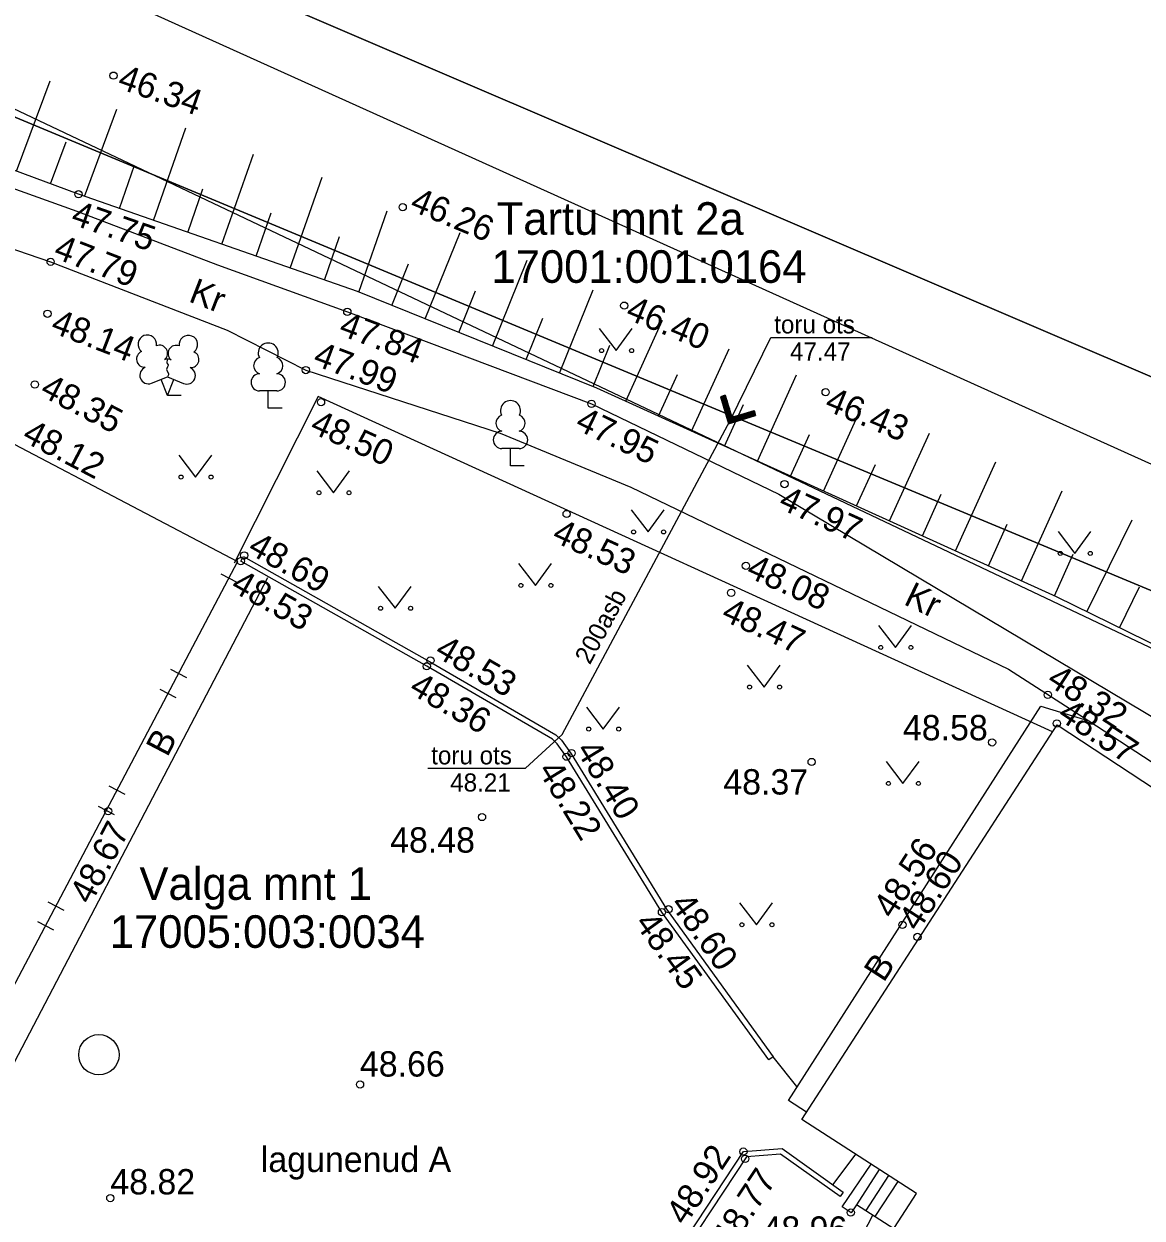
# Model space of a CAD drawing. Extents: x 641088 to 642190, y 6455595 to 6456272.
# Drawn here: x 641356.6 to 641387.48, y 6455955.08 to 6455988.07 of the extents above; entities that cross this region are included whole.
import ezdxf

# ---------------------------------------------------------------- set-up
doc = ezdxf.new("R2010")
doc.units = 0
for name, color, linetype in [('AED', 7, 'Continuous'), ('DTRASS', 7, 'Continuous'), ('HALJASTUS', 7, 'Continuous'), ('HOONE', 7, 'Continuous'), ('HOONEDET', 7, 'Continuous'), ('KORGUS-EH2000', 7, 'Continuous'), ('MOOTPIIR', 7, 'Continuous'), ('MPOHULIIN', 7, 'Continuous'), ('PIIR', 7, 'Continuous'), ('PUU', 7, 'Continuous'), ('RAJATIS', 7, 'Continuous'), ('RELJEEF', 7, 'Continuous'), ('TEE', 7, 'Continuous'), ('TRUUP', 7, 'Continuous')]:
    doc.layers.add(name, color=color, linetype=linetype)

msp = doc.modelspace()

# ---------------------------------------------------------------- linework, layer by layer
at = {"layer": 'AED'}
msp.add_lwpolyline([(641385.009, 6455968.509), (641364.726, 6455977.774), (641362.41, 6455973.174)], dxfattribs=at)
at = {"layer": 'DTRASS'}
for points in [[(641376.11, 6455977.112), (641377.228, 6455979.402), (641380.032, 6455979.402)], [(641367.755, 6455967.509), (641370.454, 6455967.509), (641371.472, 6455968.437)]]:
    msp.add_lwpolyline(points, dxfattribs=at)
at = {"layer": 'HALJASTUS'}
for p, q in [((641372.493, 6455979.649), (641372.957, 6455979.042)), ((641372.957, 6455979.042), (641373.402, 6455979.649)), ((641360.88, 6455976.155), (641361.344, 6455975.549)), ((641361.344, 6455975.549), (641361.789, 6455976.155)), ((641364.69, 6455975.72), (641365.153, 6455975.114)), ((641365.153, 6455975.114), (641365.599, 6455975.72)), ((641373.377, 6455974.64), (641373.84, 6455974.033)), ((641373.84, 6455974.033), (641374.286, 6455974.64)), ((641385.161, 6455974.046), (641385.624, 6455973.44)), ((641385.624, 6455973.44), (641386.07, 6455974.046)), ((641370.266, 6455973.163), (641370.729, 6455972.556)), ((641370.729, 6455972.556), (641371.175, 6455973.163)), ((641366.39, 6455972.53), (641366.854, 6455971.924)), ((641366.854, 6455971.924), (641367.299, 6455972.53)), ((641380.205, 6455971.45), (641380.668, 6455970.843)), ((641380.668, 6455970.843), (641381.114, 6455971.45)), ((641376.58, 6455970.356), (641377.043, 6455969.749)), ((641377.043, 6455969.749), (641377.489, 6455970.356)), ((641372.138, 6455969.196), (641372.601, 6455968.589)), ((641372.601, 6455968.589), (641373.047, 6455969.196)), ((641380.416, 6455967.693), (641380.879, 6455967.086)), ((641380.879, 6455967.086), (641381.325, 6455967.693)), ((641376.369, 6455963.791), (641376.832, 6455963.184)), ((641376.832, 6455963.184), (641377.278, 6455963.791))]:
    msp.add_line(p, q, dxfattribs=at)
for centre in [(641372.556, 6455979.042), (641373.385, 6455979.042), (641360.943, 6455975.549), (641361.772, 6455975.549), (641364.752, 6455975.114), (641365.581, 6455975.114), (641373.439, 6455974.033), (641374.268, 6455974.033), (641385.223, 6455973.44), (641386.052, 6455973.44), (641370.328, 6455972.556), (641371.157, 6455972.556), (641366.453, 6455971.924), (641367.282, 6455971.924), (641380.267, 6455970.843), (641381.096, 6455970.843), (641376.642, 6455969.749), (641377.471, 6455969.749), (641372.2, 6455968.589), (641373.029, 6455968.589), (641380.478, 6455967.086), (641381.307, 6455967.086), (641376.431, 6455963.184), (641377.26, 6455963.184)]:
    msp.add_circle(centre, 0.055, dxfattribs=at)
at = {"layer": 'HOONE'}
for points in [[(641347.516, 6455959.743), (641356.337, 6455976.454), (641362.505, 6455973.219), (641353.697, 6455956.528)], [(641373.009, 6455945.39), (641375.299, 6455948.818), (641376.326, 6455948.149), (641381.251, 6455955.761), (641378.086, 6455957.808), (641385.135, 6455968.703), (641396.961, 6455960.927), (641390.27, 6455950.545), (641391.231, 6455949.926), (641389.142, 6455946.689), (641389.113, 6455946.666), (641388.827, 6455946.835), (641383.36, 6455938.542)]]:
    msp.add_lwpolyline(points, close=True, dxfattribs=at)
msp.add_lwpolyline([(641380.622, 6455954.789), (641379.595, 6455955.453), (641379.448, 6455955.227), (641379.204, 6455955.393), (641380.001, 6455956.57)], dxfattribs=at)
at = {"layer": 'HOONEDET'}
for p, q in [((641362.043, 6455972.879), (641362.485, 6455972.646)), ((641360.653, 6455970.246), (641361.096, 6455970.012)), ((641360.36, 6455969.69), (641360.802, 6455969.457)), ((641358.951, 6455967.02), (641359.394, 6455966.787)), ((641358.658, 6455966.464), (641359.1, 6455966.23)), ((641357.262, 6455963.82), (641357.705, 6455963.586)), ((641356.976, 6455963.277), (641357.418, 6455963.044)), ((641380.223, 6455956.426), (641379.595, 6455955.453)), ((641380.479, 6455956.26), (641379.85, 6455955.288)), ((641380.735, 6455956.095), (641380.106, 6455955.123))]:
    msp.add_line(p, q, dxfattribs=at)
for points in [[(641378.216, 6455958.008), (641377.715, 6455958.332), (641384.69, 6455969.221), (641386.008, 6455968.816), (641397.819, 6455961.113), (641391.096, 6455950.754), (641392.168, 6455950.052), (641391.614, 6455949.24), (641392.935, 6455948.233), (641392.463, 6455947.587)], [(641379.666, 6455954.439), (641380.048, 6455955.16)]]:
    msp.add_lwpolyline(points, dxfattribs=at)
at = {"layer": 'KORGUS-EH2000'}
for centre in [(641359.077, 6455986.636), (641358.111, 6455983.36), (641367.064, 6455983.002), (641357.342, 6455981.496), (641373.182, 6455980.283), (641357.254, 6455980.06), (641365.535, 6455980.114), (641364.388, 6455978.504), (641356.907, 6455978.107), (641364.808, 6455977.617), (641372.276, 6455977.573), (641378.743, 6455977.895), (641377.608, 6455975.356), (641371.591, 6455974.53), (641362.685, 6455973.387), (641362.592, 6455973.227), (641376.542, 6455973.098), (641376.134, 6455972.353), (641367.728, 6455970.322), (641367.829, 6455970.485), (641384.878, 6455969.533), (641385.126, 6455968.745), (641383.34, 6455968.221), (641371.59, 6455967.826), (641371.726, 6455967.923), (641378.357, 6455967.68), (641358.932, 6455966.319), (641369.254, 6455966.159), (641374.224, 6455963.533), (641374.405, 6455963.612), (641380.864, 6455963.182), (641381.28, 6455962.848), (641365.886, 6455958.771), (641376.472, 6455956.919), (641376.522, 6455956.718), (641358.99, 6455955.636), (641379.437, 6455955.235)]:
    msp.add_circle(centre, 0.1, dxfattribs=at)
at = {"layer": 'MOOTPIIR'}
msp.add_lwpolyline([(641334.077, 6456000.129), (641414.999, 6455963.603), (641408.672, 6455942.222), (641392.076, 6455920.116), (641358.7, 6455944.107), (641347.1, 6455943.435), (641340.996, 6455947.292), (641333.382, 6455935.01), (641304.154, 6455950.869), (641323.531, 6455980.106)], close=True, dxfattribs=at)
at = {"layer": 'MPOHULIIN'}
msp.add_lwpolyline([(641398.201, 6455965.861), (641351.487, 6455988.008)], dxfattribs=at)
at = {"layer": 'PIIR'}
for points in [[(641407.75, 6455969.75), (641417.86, 6456001.29), (641345.72, 6456017.16), (641342.2, 6455997.83)], [(641407.75, 6455969.75), (641342.2, 6455997.83), (641340.84, 6455991.96), (641401.95, 6455966.49)], [(641381.16, 6455934.21), (641401.95, 6455966.49), (641340.84, 6455991.96), (641313.65, 6455950.2), (641334.34, 6455937.85), (641340.67, 6455948.11), (641347.08, 6455944.33), (641362.69, 6455946.26)]]:
    msp.add_lwpolyline(points, close=True, dxfattribs=at)
at = {"layer": 'PUU'}
for p, q in [((641360.128, 6455978.138), (641360.573, 6455978.313)), ((641360.568, 6455977.803), (641360.393, 6455978.243)), ((641360.568, 6455977.803), (641360.748, 6455978.243)), ((641360.573, 6455978.313), (641361.013, 6455978.133)), ((641360.948, 6455977.803), (641360.568, 6455977.803)), ((641363.591, 6455977.929), (641363.111, 6455977.929)), ((641363.351, 6455977.454), (641363.351, 6455977.929)), ((641363.731, 6455977.454), (641363.351, 6455977.454)), ((641370.281, 6455976.338), (641369.801, 6455976.338)), ((641370.041, 6455975.863), (641370.041, 6455976.338)), ((641370.421, 6455975.863), (641370.041, 6455975.863))]:
    msp.add_line(p, q, dxfattribs=at)
msp.add_lwpolyline([(641360.573, 6455978.808), (641360.553, 6455978.733), (641360.553, 6455978.713), (641360.563, 6455978.683), (641360.583, 6455978.648), (641360.588, 6455978.628), (641360.573, 6455978.593), (641360.548, 6455978.543), (641360.543, 6455978.518), (641360.548, 6455978.503), (641360.558, 6455978.473), (641360.593, 6455978.413), (641360.598, 6455978.393), (641360.593, 6455978.373), (641360.578, 6455978.338), (641360.573, 6455978.313)], dxfattribs=at)
for centre, radius, start, end in [((641360.011, 6455979.217), 0.256, 111.5027, 232.5173), ((641360.011, 6455979.217), 0.256, 350.4856, 111.5002), ((641361.147, 6455979.208), 0.256, 67.6168, 188.6314), ((641361.147, 6455979.208), 0.256, 306.5997, 67.6143), ((641359.937, 6455978.806), 0.224, 111.4304, 274.4987), ((641360.346, 6455978.967), 0.224, 308.5041, 111.5725), ((641360.809, 6455978.962), 0.225, 67.7016, 230.5126), ((641361.214, 6455978.796), 0.224, 264.6183, 67.6866), ((641363.351, 6455978.974), 0.277, 332.5799, 207.4201), ((641360.572, 6455978.57), 0.237, 66.7655, 111.5015), ((641363.181, 6455978.627), 0.233, 109.0217, 253.1415), ((641363.521, 6455978.627), 0.233, 286.8508, 70.9859), ((641360.042, 6455978.361), 0.237, 111.5014, 291.5004), ((641361.103, 6455978.353), 0.237, 247.6166, 67.6155), ((641363.114, 6455978.166), 0.238, 90.0016, 269.3953), ((641363.588, 6455978.166), 0.238, 270.6047, 89.9984), ((641370.041, 6455977.383), 0.277, 332.5799, 207.4201), ((641369.871, 6455977.036), 0.233, 109.0217, 253.1415), ((641370.211, 6455977.036), 0.233, 286.8508, 70.9859), ((641369.804, 6455976.575), 0.238, 90.0016, 269.3953), ((641370.278, 6455976.575), 0.238, 270.6047, 89.9984)]:
    msp.add_arc(centre, radius, start, end, dxfattribs=at)
at = {"layer": 'RAJATIS'}
msp.add_circle((641358.675, 6455959.594), 0.557, dxfattribs=at)
at = {"layer": 'RELJEEF'}
for p, q in [((641356.401, 6455983.995), (641357.33, 6455986.496)), ((641358.277, 6455983.302), (641359.171, 6455985.708)), ((641360.183, 6455982.637), (641361.076, 6455985.195)), ((641357.339, 6455983.647), (641357.77, 6455984.809)), ((641362.071, 6455981.977), (641362.941, 6455984.47)), ((641359.239, 6455982.966), (641359.658, 6455984.167)), ((641363.959, 6455981.318), (641364.838, 6455983.834)), ((641361.127, 6455982.307), (641361.546, 6455983.508)), ((641363.015, 6455981.648), (641363.435, 6455982.849)), ((641365.848, 6455980.659), (641366.631, 6455982.904)), ((641367.688, 6455979.915), (641368.65, 6455982.303)), ((641364.903, 6455980.989), (641365.323, 6455982.19)), ((641366.76, 6455980.289), (641367.223, 6455981.436)), ((641369.543, 6455979.168), (641370.498, 6455981.538)), ((641368.615, 6455979.541), (641369.078, 6455980.688)), ((641371.398, 6455978.42), (641372.325, 6455980.719)), ((641370.47, 6455978.794), (641370.933, 6455979.94)), ((641373.222, 6455977.644), (641374.24, 6455979.887)), ((641372.325, 6455978.046), (641372.788, 6455979.193)), ((641375.043, 6455976.817), (641376.076, 6455979.094)), ((641374.132, 6455977.231), (641374.654, 6455978.38)), ((641376.864, 6455975.99), (641377.943, 6455978.368)), ((641375.953, 6455976.404), (641376.475, 6455977.553)), ((641378.685, 6455975.164), (641379.726, 6455977.456)), ((641377.774, 6455975.577), (641378.296, 6455976.726)), ((641380.506, 6455974.337), (641381.608, 6455976.763)), ((641379.595, 6455974.75), (641380.117, 6455975.899)), ((641382.327, 6455973.51), (641383.446, 6455975.974)), ((641381.416, 6455973.923), (641381.938, 6455975.073)), ((641384.148, 6455972.683), (641385.279, 6455975.173)), ((641385.96, 6455971.829), (641387.209, 6455974.372)), ((641383.238, 6455973.096), (641383.759, 6455974.246)), ((641385.059, 6455972.27), (641385.58, 6455973.419)), ((641386.857, 6455971.388), (641387.412, 6455972.516))]:
    msp.add_line(p, q, dxfattribs=at)
msp.add_lwpolyline([(641409.87, 6455967.448), (641408.264, 6455963.721), (641407.243, 6455961.999), (641405.25, 6455961.719), (641403.64, 6455962.383), (641400.498, 6455964.688), (641385.117, 6455972.243), (641372.427, 6455978.005), (641365.813, 6455980.671), (641358.111, 6455983.36), (641345.332, 6455988.106), (641341.824, 6455990.231), (641339.772, 6455993.206), (641339.388, 6455995.739), (641340.68, 6455997.431)], dxfattribs=at)
at = {"layer": 'TEE'}
for points in [[(641335.133, 6455993.099), (641335.836, 6455991.243), (641336.448, 6455990.359), (641341.18, 6455988.821), (641346.175, 6455987.092), (641352.64, 6455984.831), (641358.064, 6455982.891), (641361.946, 6455981.412), (641365.535, 6455980.114), (641372.276, 6455977.573), (641377.449, 6455975.077), (641398.649, 6455962.435), (641400.978, 6455961.036), (641405.463, 6455960.257), (641407.509, 6455960.535)], [(641310.895, 6455951.161), (641315.374, 6455954.023), (641319.422, 6455954.998), (641326.985, 6455956.136), (641331.057, 6455957.24), (641336.896, 6455959.793), (641340.82, 6455963.61), (641343.859, 6455968.408), (641344.878, 6455973.102), (641343.535, 6455978.108), (641341.775, 6455981.837), (641339.308, 6455985.321), (641335.711, 6455989.105), (641340.799, 6455987.247), (641345.349, 6455985.873), (641352.368, 6455983.199), (641357.342, 6455981.496), (641362.215, 6455979.61), (641364.388, 6455978.504), (641369.753, 6455976.761), (641373.368, 6455975.273), (641383.795, 6455970.247), (641386.008, 6455968.816)], [(641362.666, 6455973.358), (641367.803, 6455970.452), (641371.294, 6455968.43), (641371.447, 6455968.284), (641371.715, 6455967.909), (641374.349, 6455963.616), (641377.294, 6455959.54), (641377.172, 6455959.452), (641374.224, 6455963.533), (641371.59, 6455967.826), (641371.333, 6455968.185), (641371.203, 6455968.309), (641367.728, 6455970.322), (641362.592, 6455973.227), (641362.666, 6455973.358)], [(641363.326, 6455972.764), (641354.419, 6455955.734), (641353.51, 6455956.145), (641353.697, 6455956.528)], [(641377.947, 6455958.72), (641377.294, 6455959.54)], [(641373.119, 6455945.554), (641371.283, 6455949.258), (641374.163, 6455953.413), (641376.472, 6455956.919), (641377.543, 6455957.006), (641379.228, 6455955.801), (641379.141, 6455955.679), (641377.5, 6455956.852), (641376.557, 6455956.775), (641374.287, 6455953.329), (641371.457, 6455949.245), (641373.215, 6455945.698)], [(641379.569, 6455956.849), (641378.939, 6455956.008)]]:
    msp.add_lwpolyline(points, dxfattribs=at)
at = {"layer": 'TRUUP'}
for p, q in [((641375.973, 6455977.809), (641375.837, 6455977.768)), ((641375.837, 6455977.768), (641376.063, 6455977.023)), ((641375.865, 6455977.777), (641375.854, 6455977.712)), ((641375.892, 6455977.785), (641375.87, 6455977.659)), ((641375.918, 6455977.793), (641375.886, 6455977.606)), ((641375.945, 6455977.801), (641375.902, 6455977.553)), ((641375.905, 6455977.789), (641376.11, 6455977.112)), ((641375.972, 6455977.809), (641375.918, 6455977.5)), ((641375.988, 6455977.758), (641375.934, 6455977.446)), ((641376.005, 6455977.705), (641375.95, 6455977.393)), ((641375.973, 6455977.809), (641376.157, 6455977.201)), ((641376.021, 6455977.652), (641375.966, 6455977.34)), ((641376.037, 6455977.599), (641375.983, 6455977.287)), ((641376.053, 6455977.545), (641375.999, 6455977.234)), ((641376.069, 6455977.492), (641376.015, 6455977.181)), ((641376.085, 6455977.439), (641376.031, 6455977.127)), ((641376.101, 6455977.386), (641376.047, 6455977.074)), ((641376.157, 6455977.201), (641376.766, 6455977.385)), ((641376.627, 6455977.343), (641376.599, 6455977.186)), ((641376.654, 6455977.351), (641376.626, 6455977.194)), ((641376.68, 6455977.359), (641376.653, 6455977.202)), ((641376.707, 6455977.367), (641376.68, 6455977.21)), ((641376.734, 6455977.376), (641376.707, 6455977.219)), ((641376.761, 6455977.384), (641376.733, 6455977.227)), ((641376.779, 6455977.343), (641376.76, 6455977.235)), ((641376.766, 6455977.385), (641376.807, 6455977.249)), ((641376.063, 6455977.023), (641376.807, 6455977.249)), ((641376.117, 6455977.333), (641376.064, 6455977.024)), ((641376.134, 6455977.28), (641376.09, 6455977.032)), ((641376.11, 6455977.112), (641376.787, 6455977.317)), ((641376.15, 6455977.226), (641376.117, 6455977.04)), ((641376.171, 6455977.205), (641376.144, 6455977.048)), ((641376.198, 6455977.213), (641376.171, 6455977.056)), ((641376.225, 6455977.221), (641376.198, 6455977.064)), ((641376.252, 6455977.229), (641376.224, 6455977.072)), ((641376.278, 6455977.237), (641376.251, 6455977.08)), ((641376.305, 6455977.246), (641376.278, 6455977.089)), ((641376.332, 6455977.254), (641376.305, 6455977.097)), ((641376.359, 6455977.262), (641376.332, 6455977.105)), ((641376.386, 6455977.27), (641376.358, 6455977.113)), ((641376.412, 6455977.278), (641376.385, 6455977.121)), ((641376.439, 6455977.286), (641376.412, 6455977.129)), ((641376.466, 6455977.294), (641376.439, 6455977.137)), ((641376.493, 6455977.302), (641376.465, 6455977.145)), ((641376.52, 6455977.311), (641376.492, 6455977.154)), ((641376.546, 6455977.319), (641376.519, 6455977.162)), ((641376.573, 6455977.327), (641376.546, 6455977.17)), ((641376.6, 6455977.335), (641376.573, 6455977.178)), ((641376.795, 6455977.29), (641376.787, 6455977.243))]:
    msp.add_line(p, q, dxfattribs=at)
msp.add_lwpolyline([(641371.472, 6455968.437), (641376.11, 6455977.112)], dxfattribs=at)

# ---------------------------------------------------------------- texts
at = {"layer": 'DTRASS'}
for s, p in [('toru ots', (641377.322, 6455979.517)), ('47.47', (641377.759, 6455978.767)), ('toru ots', (641367.85, 6455967.614)), ('48.21', (641368.375, 6455966.864))]:
    msp.add_text(s, height=0.5, dxfattribs=at).set_placement(p)
msp.add_text('200asb', height=0.5, rotation=61.8693, dxfattribs=at).set_placement((641372.232, 6455970.345))
at = {"layer": 'HOONEDET'}
msp.add_text('B', height=0.7, rotation=57.1011, dxfattribs=at).set_placement((641380.347, 6455961.568))
at = {"layer": 'KORGUS-EH2000'}
for s, rotation, p in [('46.34', 340.7544, (641359.156, 6455986.302)), ('46.26', 337.3741, (641367.227, 6455982.931)), ('47.75', 340.7544, (641357.867, 6455982.547)), ('47.79', 338.842, (641357.388, 6455981.619)), ('46.40', 337.3741, (641373.185, 6455979.937)), ('48.14', 338.842, (641357.308, 6455979.563)), ('47.84', 339.3462, (641365.265, 6455979.491)), ('47.99', 339.2958, (641364.553, 6455978.661)), ('48.35', 332.3334, (641357.011, 6455977.819)), ('46.43', 337.3741, (641378.681, 6455977.418)), ('47.95', 334.2424, (641371.79, 6455976.892)), ('48.12', 332.3334, (641356.516, 6455976.561)), ('48.50', 335.4527, (641364.466, 6455976.804)), ('47.97', 335.5792, (641377.406, 6455974.704)), ('48.53', 335.4527, (641371.153, 6455973.794)), ('48.69', 330.5068, (641362.746, 6455973.469)), ('48.08', 335.4527, (641376.513, 6455972.817)), ('48.53', 330.5068, (641362.276, 6455972.429)), ('48.47', 335.4527, (641375.828, 6455971.617)), ('48.53', 329.9171, (641367.911, 6455970.622)), ('48.32', 327.1119, (641384.811, 6455969.838)), ('48.36', 329.9171, (641367.203, 6455969.602)), ('48.57', 326.6733, (641385.11, 6455968.889)), ('48.40', 301.5315, (641371.829, 6455968.014)), ('48.22', 301.5315, (641370.78, 6455967.451)), ('48.67', 62.1789, (641358.447, 6455963.715)), ('48.56', 57.3582, (641380.6, 6455963.316)), ('48.60', 57.1011, (641381.298, 6455962.967)), ('48.60', 305.8433, (641374.428, 6455963.748)), ('48.45', 305.8433, (641373.449, 6455963.223)), ('48.92', 56.6317, (641374.87, 6455954.849)), ('48.77', 56.6317, (641376.127, 6455954.189))]:
    msp.add_text(s, height=0.7, rotation=rotation, dxfattribs=at).set_placement(p)
for s, p in [('48.58', (641380.878, 6455968.279)), ('48.37', (641375.918, 6455966.781)), ('48.48', (641366.717, 6455965.176)), ('48.66', (641365.883, 6455958.991)), ('48.82', (641358.99, 6455955.736)), ('48.96', (641377, 6455954.429))]:
    msp.add_text(s, height=0.7, dxfattribs=at).set_placement(p)
at = {"layer": 'PIIR'}
for s, p in [('Tartu mnt 2a', (641369.658, 6455982.24)), ('17001:001:0164', (641369.514, 6455980.913)), ('Valga mnt 1', (641359.794, 6455963.872)), ('17005:003:0034', (641358.975, 6455962.546))]:
    msp.add_text(s, height=0.9, dxfattribs=at).set_placement(p)
at = {"layer": 'TEE'}
for s, rotation, p in [('Kr', 338.842, (641361.123, 6455980.408)), ('Kr', 334.2651, (641380.869, 6455972.046)), ('B', 62.3896, (641360.563, 6455967.793))]:
    msp.add_text(s, height=0.7, rotation=rotation, dxfattribs=at).set_placement(p)
msp.add_text('lagunenud A', height=0.7, dxfattribs=at).set_placement((641363.146, 6455956.355))

doc.saveas('drawing.dxf')
